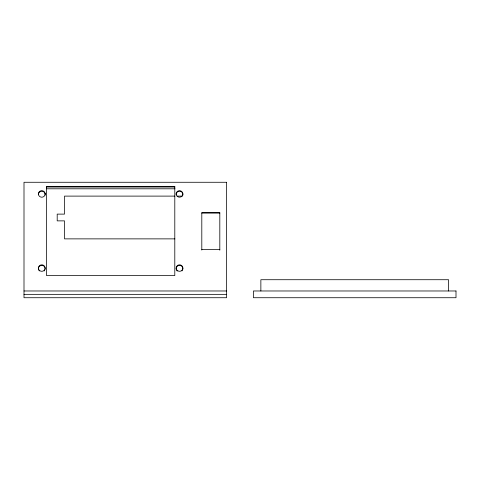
<?xml version="1.0" encoding="UTF-8"?>
<svg xmlns="http://www.w3.org/2000/svg" width="480" height="480" viewBox="0 0 480 480"><rect width="100%" height="100%" fill="white"/><g stroke="black" fill="none" stroke-linecap="round" stroke-linejoin="round"><path stroke-width="0.72" d="M45.096 195.126L45.15 194.274A3.378 3.264 0 0 0 41.538 191.262A3.378 3.264 0 0 0 38.412 194.748M176.148 194.574L176.244 193.728A3.378 3.264 0 0 1 180.336 191.346A3.378 3.264 0 0 1 182.802 195.294M46.506 187.014L174.798 187.014M46.446 188.796L174.978 188.796M174.864 196.11L64.512 196.11L64.512 214.116L57.198 214.116L57.198 220.872L64.512 220.872L64.512 238.872L174.864 238.872M177.102 196.11L182.322 196.11M201.804 213.102L219.81 213.102M201.804 249.474L219.81 249.474M24 290.976L226.566 290.976M24 294.348L226.566 294.348M448.572 290.976L448.572 279.72L260.862 279.72L260.862 290.976M219.81 250.212L219.81 212.52L201.804 212.52L201.804 250.056M176.262 269.49A3.378 3.264 0 0 1 179.526 265.386A3.378 3.264 0 0 1 182.784 269.49M182.448 270.276A3.378 3.264 0 0 1 181.908 270.954M177.138 270.954A3.378 3.264 0 0 1 176.598 270.276M44.706 270.276A3.378 3.264 0 0 1 44.166 270.954M39.396 270.954A3.378 3.264 0 0 1 38.856 270.276M38.52 269.49A3.378 3.264 0 0 1 41.778 265.386A3.378 3.264 0 0 1 45.042 269.49M45.15 193.692L45.096 194.544A3.378 3.264 0 0 1 42.024 197.184L41.148 197.136A3.378 3.264 0 0 1 38.424 193.596A3.378 3.264 0 0 1 41.832 190.668A3.378 3.264 0 0 1 45.15 193.692M176.244 193.146L176.148 193.992A3.378 3.264 0 0 0 181.008 196.86A3.378 3.264 0 0 0 181.644 191.394A3.378 3.264 0 0 0 176.244 193.146M226.566 182.274L24 182.274L24 297.726L226.566 297.726L226.566 182.274M174.798 186.432L46.506 186.432L46.506 275.562L174.798 275.562L174.798 186.432M456 290.976L253.434 290.976L253.434 297.726L456 297.726L456 290.976M177.834 270.888A3.378 3.264 0 0 0 182.898 268.062A3.378 3.264 0 0 0 177.834 265.242A3.378 3.264 0 0 0 177.834 270.888M39.396 270.372A3.378 3.264 0 0 0 45.042 268.908A3.378 3.264 0 0 0 40.908 264.912A3.378 3.264 0 0 0 39.396 270.372"/></g></svg>
